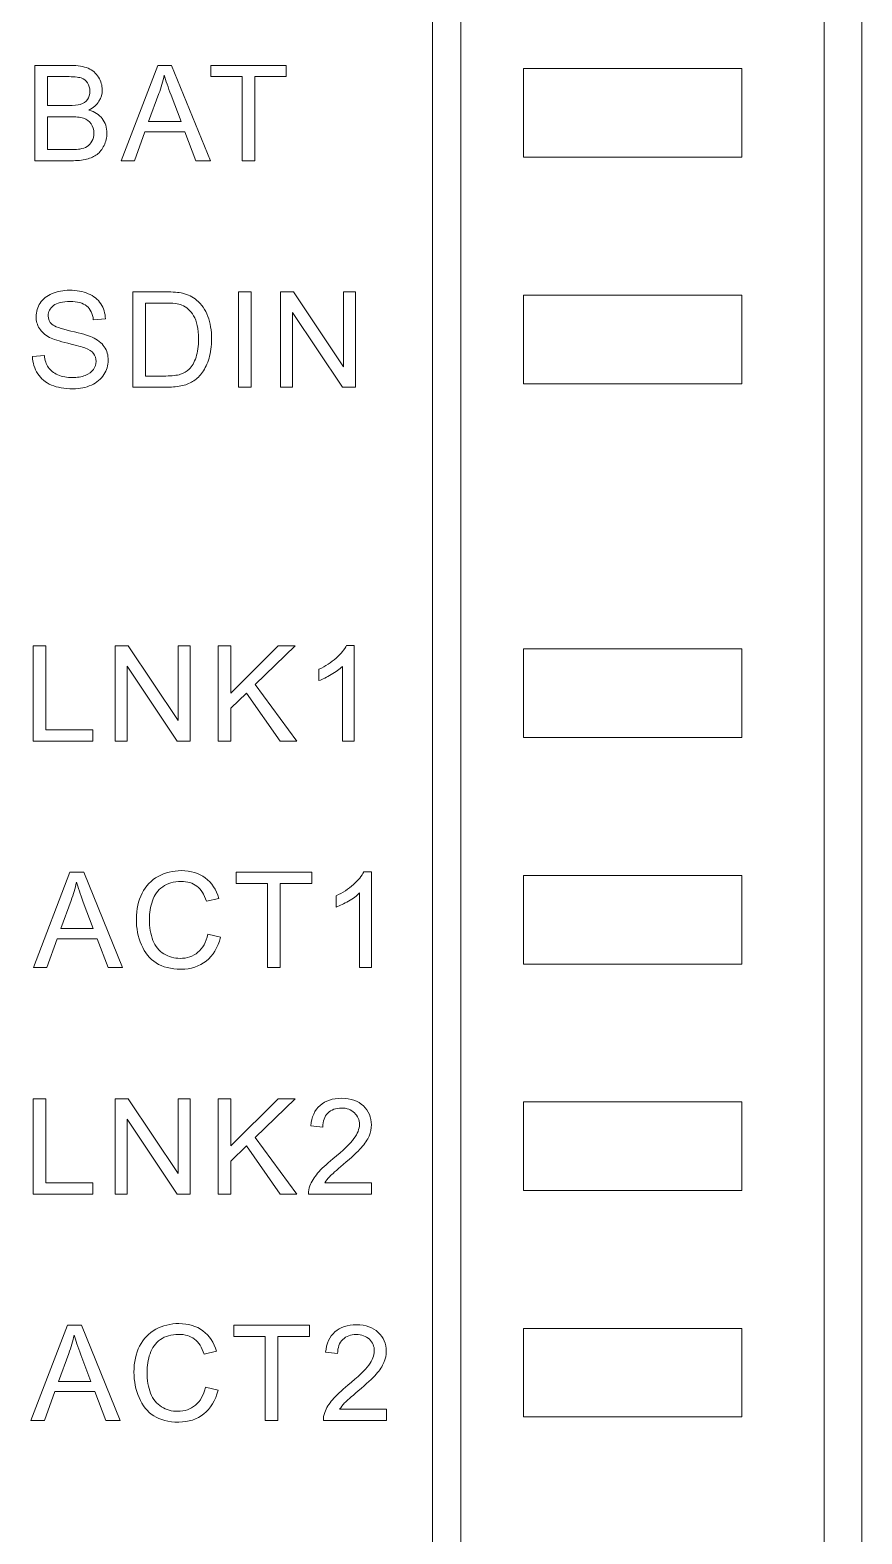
# Model space of a CAD drawing. Header units: millimetres. Extents: x 33157 to 59611, y -29750 to 1750.
# Drawn here: x 53634.34 to 53651.98, y -3105.3 to -3073.43 of the extents above; entities that cross this region are included whole.
import ezdxf

# ---------------------------------------------------------------- set-up
doc = ezdxf.new("R2010")
doc.units = ezdxf.units.MM
doc.layers.get('0').update_dxf_attribs({"lineweight": 18})

msp = doc.modelspace()

# ---------------------------------------------------------------- linework, layer by layer
at = {"lineweight": 9}
for p, q in [((53642.87272325617, -3043.273960749212), (53642.87272325617, -3107.637860749216)), ((53643.47222325613, -3043.273960749212), (53643.47222325613, -3170.437160749214)), ((53651.18102325615, -3047.485060749212), (53651.18102325615, -3168.689460749215)), ((53651.9802232561, -3048.283860749209), (53651.9802232561, -3168.206860749212))]:
    msp.add_line(p, q, dxfattribs=at)
for points in [[(53644.80032325617, -3076.123460749216), (53649.43292325618, -3076.123460749216), (53649.43292325618, -3074.245460749211), (53644.80032325617, -3074.245460749211)], [(53644.80032325617, -3080.923460749211), (53649.43292325618, -3080.923460749211), (53649.43292325618, -3079.045460749214), (53644.80032325617, -3079.045460749214)], [(53644.80032325617, -3088.423460749211), (53649.43292325618, -3088.423460749211), (53649.43292325618, -3086.545460749214), (53644.80032325617, -3086.545460749214)], [(53644.80032325617, -3093.223460749214), (53649.43292325618, -3093.223460749214), (53649.43292325618, -3091.34546074921), (53644.80032325617, -3091.34546074921)], [(53644.80032325617, -3098.023460749217), (53649.43292325618, -3098.023460749217), (53649.43292325618, -3096.145460749213), (53644.80032325617, -3096.145460749213)], [(53644.80032325617, -3102.823460749213), (53649.43292325618, -3102.823460749213), (53649.43292325618, -3100.945460749216), (53644.80032325617, -3100.945460749216)]]:
    msp.add_lwpolyline(points, close=True, dxfattribs=at)
for points, knots in [([(53634.44062325614, -3076.197260749214), (53634.44062325614, -3076.197260749214), (53634.44062325614, -3074.176560749213), (53634.44062325614, -3074.176560749213), (53634.44062325614, -3074.176560749213), (53635.19892325618, -3074.176560749213), (53635.19892325618, -3074.176560749213), (53635.35312325611, -3074.176560749213), (53635.47682325611, -3074.196760749212), (53635.57042325613, -3074.237760749209), (53635.66362325614, -3074.278660749217), (53635.73652325616, -3074.341660749211), (53635.78922325616, -3074.426760749208), (53635.84232325618, -3074.511460749215), (53635.86872325616, -3074.600360749217), (53635.86872325616, -3074.693460749215), (53635.86872325616, -3074.779560749216), (53635.84512325614, -3074.860960749211), (53635.79862325615, -3074.937160749214), (53635.75202325614, -3075.01336074921), (53635.68142325617, -3075.074960749211), (53635.58692325616, -3075.12196074921), (53635.70922325615, -3075.157760749215), (53635.80332325614, -3075.218860749214), (53635.86872325616, -3075.305460749216), (53635.93452325614, -3075.391560749209), (53635.96742325613, -3075.493560749216), (53635.96742325613, -3075.611160749213), (53635.96742325613, -3075.706160749215), (53635.94722325616, -3075.794160749218), (53635.90722325618, -3075.875560749213), (53635.86722325614, -3075.956860749212), (53635.81792325613, -3076.019460749216), (53635.75912325613, -3076.063660749213), (53635.70032325619, -3076.107460749212), (53635.62642325612, -3076.140860749213), (53635.53802325617, -3076.163360749212), (53635.44912325613, -3076.185960749216), (53635.34042325615, -3076.197260749214), (53635.21162325609, -3076.197260749214), (53635.21162325609, -3076.197260749214), (53634.44062325614, -3076.197260749214), (53634.44062325614, -3076.197260749214)], [0, 0, 0, 0, 138921.1087490121, 138921.1087490121, 138921.1087490121, 277842.2174980242, 277842.2174980242, 277842.2174980242, 416763.3262470365, 416763.3262470365, 416763.3262470365, 555684.4349960486, 555684.4349960486, 555684.4349960486, 694605.5437450607, 694605.5437450607, 694605.5437450607, 833526.6524940727, 833526.6524940727, 833526.6524940727, 972447.761243085, 972447.761243085, 972447.761243085, 1111368.869992097, 1111368.869992097, 1111368.869992097, 1250289.978741109, 1250289.978741109, 1250289.978741109, 1389211.087490121, 1389211.087490121, 1389211.087490121, 1528132.196239134, 1528132.196239134, 1528132.196239134, 1667053.304988146, 1667053.304988146, 1667053.304988146, 1805974.413737158, 1805974.413737158, 1805974.413737158, 1944895.52248617, 1944895.52248617, 1944895.52248617, 1944895.52248617]), ([(53636.26962325616, -3076.197260749214), (53636.26962325616, -3076.197260749214), (53637.04472325613, -3074.176560749213), (53637.04472325613, -3074.176560749213), (53637.04472325613, -3074.176560749213), (53637.33872325613, -3074.176560749213), (53637.33872325613, -3074.176560749213), (53637.33872325613, -3074.176560749213), (53638.16142325615, -3076.197260749214), (53638.16142325615, -3076.197260749214), (53638.16142325615, -3076.197260749214), (53637.85712325613, -3076.197260749214), (53637.85712325613, -3076.197260749214), (53637.85712325613, -3076.197260749214), (53637.62332325614, -3075.584860749216), (53637.62332325614, -3075.584860749216), (53637.62332325614, -3075.584860749216), (53636.77242325612, -3075.584860749216), (53636.77242325612, -3075.584860749216), (53636.77242325612, -3075.584860749216), (53636.55322325613, -3076.197260749214), (53636.55322325613, -3076.197260749214), (53636.55322325613, -3076.197260749214), (53636.26962325616, -3076.197260749214), (53636.26962325616, -3076.197260749214)], [0, 0, 0, 0, 143110.8552332894, 143110.8552332894, 143110.8552332894, 286221.7104665789, 286221.7104665789, 286221.7104665789, 429332.5656998684, 429332.5656998684, 429332.5656998684, 572443.4209331578, 572443.4209331578, 572443.4209331578, 715554.2761664472, 715554.2761664472, 715554.2761664472, 858665.1313997367, 858665.1313997367, 858665.1313997367, 1001775.986633026, 1001775.986633026, 1001775.986633026, 1144886.841866316, 1144886.841866316, 1144886.841866316, 1144886.841866316]), ([(53638.83462325611, -3076.197260749214), (53638.83462325611, -3076.197260749214), (53638.83462325611, -3074.413660749211), (53638.83462325611, -3074.413660749211), (53638.83462325611, -3074.413660749211), (53638.16862325614, -3074.413660749211), (53638.16862325614, -3074.413660749211), (53638.16862325614, -3074.413660749211), (53638.16862325614, -3074.176560749213), (53638.16862325614, -3074.176560749213), (53638.16862325614, -3074.176560749213), (53639.76882325618, -3074.176560749213), (53639.76882325618, -3074.176560749213), (53639.76882325618, -3074.176560749213), (53639.76882325618, -3074.413660749211), (53639.76882325618, -3074.413660749211), (53639.76882325618, -3074.413660749211), (53639.1028232561, -3074.413660749211), (53639.1028232561, -3074.413660749211), (53639.1028232561, -3074.413660749211), (53639.1028232561, -3076.197260749214), (53639.1028232561, -3076.197260749214), (53639.1028232561, -3076.197260749214), (53638.83462325611, -3076.197260749214), (53638.83462325611, -3076.197260749214)], [0, 0, 0, 0, 143114.7033284245, 143114.7033284245, 143114.7033284245, 286229.406656849, 286229.406656849, 286229.406656849, 429344.1099852736, 429344.1099852736, 429344.1099852736, 572458.813313698, 572458.813313698, 572458.813313698, 715573.5166421225, 715573.5166421225, 715573.5166421225, 858688.2199705471, 858688.2199705471, 858688.2199705471, 1001802.923298972, 1001802.923298972, 1001802.923298972, 1144917.626627396, 1144917.626627396, 1144917.626627396, 1144917.626627396]), ([(53634.70872325612, -3075.026060749217), (53634.70872325612, -3075.026060749217), (53635.14572325616, -3075.026060749217), (53635.14572325616, -3075.026060749217), (53635.26422325614, -3075.026060749217), (53635.34942325611, -3075.018060749215), (53635.40062325616, -3075.002560749214), (53635.4688232562, -3074.98226074921), (53635.52012325613, -3074.948460749213), (53635.55442325613, -3074.901360749217), (53635.58882325613, -3074.854360749218), (53635.60622325609, -3074.795560749212), (53635.60622325609, -3074.724560749215), (53635.60622325609, -3074.657260749213), (53635.59022325614, -3074.59806074921), (53635.55772325617, -3074.547260749212), (53635.52582325617, -3074.495960749213), (53635.47972325613, -3074.460660749217), (53635.41992325614, -3074.441860749212), (53635.36022325616, -3074.423060749214), (53635.25762325612, -3074.413660749211), (53635.11282325617, -3074.413660749211), (53635.11282325617, -3074.413660749211), (53634.70872325612, -3074.413660749211), (53634.70872325612, -3074.413660749211), (53634.70872325612, -3074.413660749211), (53634.70872325612, -3075.026060749217), (53634.70872325612, -3075.026060749217)], [0, 0, 0, 0, 141849.5497800422, 141849.5497800422, 141849.5497800422, 283699.0995600843, 283699.0995600843, 283699.0995600843, 425548.6493401265, 425548.6493401265, 425548.6493401265, 567398.1991201687, 567398.1991201687, 567398.1991201687, 709247.7489002108, 709247.7489002108, 709247.7489002108, 851097.298680253, 851097.298680253, 851097.298680253, 992946.848460295, 992946.848460295, 992946.848460295, 1134796.398240337, 1134796.398240337, 1134796.398240337, 1276645.94802038, 1276645.94802038, 1276645.94802038, 1276645.94802038]), ([(53636.85092325613, -3075.367560749212), (53636.85092325613, -3075.367560749212), (53637.53962325618, -3075.367560749212), (53637.53962325618, -3075.367560749212), (53637.53962325618, -3075.367560749212), (53637.32882325618, -3074.807360749212), (53637.32882325618, -3074.807360749212), (53637.26532325614, -3074.637060749214), (53637.21742325613, -3074.496460749215), (53637.18402325612, -3074.385360749213), (53637.15622325619, -3074.517160749216), (53637.11902325617, -3074.646460749217), (53637.07252325617, -3074.774360749209), (53637.07252325617, -3074.774360749209), (53636.85092325613, -3075.367560749212), (53636.85092325613, -3075.367560749212)], [0, 0, 0, 0, 148658.9242128381, 148658.9242128381, 148658.9242128381, 297317.8484256763, 297317.8484256763, 297317.8484256763, 445976.7726385145, 445976.7726385145, 445976.7726385145, 594635.6968513526, 594635.6968513526, 594635.6968513526, 743294.6210641906, 743294.6210641906, 743294.6210641906, 743294.6210641906]), ([(53634.70872325612, -3075.960160749215), (53634.70872325612, -3075.960160749215), (53635.21202325616, -3075.960160749215), (53635.21202325616, -3075.960160749215), (53635.29862325615, -3075.960160749215), (53635.35922325617, -3075.956860749212), (53635.3945232561, -3075.950360749208), (53635.45572325616, -3075.939460749215), (53635.50742325617, -3075.921160749211), (53635.5488232561, -3075.895260749211), (53635.59022325614, -3075.869460749215), (53635.62412325612, -3075.831760749214), (53635.65092325611, -3075.782360749211), (53635.67772325617, -3075.732960749214), (53635.69092325609, -3075.676060749218), (53635.69092325609, -3075.611660749215), (53635.69092325609, -3075.535960749214), (53635.67162325617, -3075.470560749215), (53635.63252325611, -3075.414560749211), (53635.59402325615, -3075.358560749214), (53635.54032325616, -3075.319560749209), (53635.47172325616, -3075.296960749213), (53635.40352325618, -3075.274360749216), (53635.30472325614, -3075.263160749215), (53635.17632325616, -3075.263160749215), (53635.17632325616, -3075.263160749215), (53634.70872325612, -3075.263160749215), (53634.70872325612, -3075.263160749215), (53634.70872325612, -3075.263160749215), (53634.70872325612, -3075.960160749215), (53634.70872325612, -3075.960160749215)], [0, 0, 0, 0, 141157.0274411749, 141157.0274411749, 141157.0274411749, 282314.0548823497, 282314.0548823497, 282314.0548823497, 423471.0823235246, 423471.0823235246, 423471.0823235246, 564628.1097646995, 564628.1097646995, 564628.1097646995, 705785.1372058743, 705785.1372058743, 705785.1372058743, 846942.1646470493, 846942.1646470493, 846942.1646470493, 988099.1920882241, 988099.1920882241, 988099.1920882241, 1129256.219529399, 1129256.219529399, 1129256.219529399, 1270413.246970574, 1270413.246970574, 1270413.246970574, 1411570.274411749, 1411570.274411749, 1411570.274411749, 1411570.274411749]), ([(53634.39012325618, -3080.348160749214), (53634.39012325618, -3080.348160749214), (53634.64132325618, -3080.325560749211), (53634.64132325618, -3080.325560749211), (53634.65312325616, -3080.427160749212), (53634.68082325614, -3080.510460749218), (53634.72462325612, -3080.575860749218), (53634.76832325616, -3080.640760749215), (53634.83602325618, -3080.693360749218), (53634.92782325617, -3080.733860749213), (53635.0195232561, -3080.773860749214), (53635.12302325619, -3080.794060749213), (53635.23772325616, -3080.794060749213), (53635.33982325612, -3080.794060749213), (53635.42962325614, -3080.778960749216), (53635.50772325618, -3080.748460749216), (53635.58582325611, -3080.717860749217), (53635.64362325612, -3080.675960749214), (53635.68172325612, -3080.622860749216), (53635.71982325613, -3080.569660749214), (53635.73912325617, -3080.511860749212), (53635.73912325617, -3080.449760749209), (53635.73912325617, -3080.386760749214), (53635.72082325612, -3080.331660749209), (53635.68412325612, -3080.284160749209), (53635.64742325618, -3080.23716074921), (53635.58672325615, -3080.197660749211), (53635.50212325615, -3080.16516074921), (53635.44802325614, -3080.144460749209), (53635.32802325614, -3080.111560749218), (53635.14222325611, -3080.066860749212), (53634.95642325619, -3080.022160749214), (53634.82662325619, -3079.980360749214), (53634.7523232561, -3079.940860749208), (53634.65592325618, -3079.890060749211), (53634.58442325616, -3079.826960749212), (53634.53732325613, -3079.752160749209), (53634.48982325615, -3079.677460749212), (53634.46632325614, -3079.593260749215), (53634.46632325614, -3079.500560749213), (53634.46632325614, -3079.398060749213), (53634.49552325613, -3079.30256074921), (53634.55332325614, -3079.214060749212), (53634.61122325615, -3079.125160749216), (53634.69542325613, -3079.057960749211), (53634.80692325613, -3079.011860749219), (53634.91792325617, -3078.965760749212), (53635.0416232561, -3078.942660749214), (53635.17752325616, -3078.942660749214), (53635.32712325616, -3078.942660749214), (53635.45932325615, -3078.966660749211), (53635.57362325617, -3079.015160749216), (53635.68792325613, -3079.063160749218), (53635.77582325611, -3079.134160749215), (53635.83742325618, -3079.228260749217), (53635.8991232562, -3079.321860749217), (53635.93202325619, -3079.428160749216), (53635.93672325619, -3079.546660749213), (53635.93672325619, -3079.546660749213), (53635.67992325615, -3079.566360749217), (53635.67992325615, -3079.566360749217), (53635.66622325614, -3079.438960749213), (53635.6197232562, -3079.342560749218), (53635.54022325621, -3079.277560749215), (53635.4607232561, -3079.212260749213), (53635.34312325616, -3079.179760749212), (53635.18792325618, -3079.179760749212), (53635.02612325618, -3079.179760749212), (53634.90802325616, -3079.209360749214), (53634.83412325614, -3079.268660749215), (53634.76032325613, -3079.327960749215), (53634.72312325611, -3079.399460749214), (53634.72312325611, -3079.483160749216), (53634.72312325611, -3079.555560749214), (53634.74952325608, -3079.615360749217), (53634.80172325618, -3079.662360749215), (53634.85342325613, -3079.708960749209), (53634.98752325615, -3079.757360749216), (53635.20482325611, -3079.806260749218), (53635.42212325613, -3079.855660749214), (53635.57122325611, -3079.898460749217), (53635.65212325617, -3079.935160749214), (53635.76922325615, -3079.989260749215), (53635.85632325615, -3080.057460749217), (53635.91222325619, -3080.140760749215), (53635.96822325617, -3080.223460749214), (53635.99602325615, -3080.318960749217), (53635.99602325615, -3080.427160749212), (53635.99602325615, -3080.534860749213), (53635.96542325615, -3080.635560749216), (53635.90382325614, -3080.730560749209), (53635.84212325617, -3080.825560749211), (53635.75422325613, -3080.899460749214), (53635.63892325613, -3080.952060749216), (53635.52372325613, -3081.004760749217), (53635.39442325616, -3081.031160749212), (53635.25002325617, -3081.031160749212), (53635.06742325611, -3081.031160749212), (53634.91462325613, -3081.004360749212), (53634.79132325615, -3080.951160749217), (53634.66762325621, -3080.898060749213), (53634.57122325617, -3080.818060749211), (53634.50112325616, -3080.710760749215), (53634.43062325613, -3080.604060749218), (53634.39392325613, -3080.483160749216), (53634.39012325618, -3080.348160749214)], [0, 0, 0, 0, 135533.7061276977, 135533.7061276977, 135533.7061276977, 271067.412255395, 271067.412255395, 271067.412255395, 406601.1183830928, 406601.1183830928, 406601.1183830928, 542134.8245107905, 542134.8245107905, 542134.8245107905, 677668.5306384879, 677668.5306384879, 677668.5306384879, 813202.2367661856, 813202.2367661856, 813202.2367661856, 948735.9428938834, 948735.9428938834, 948735.9428938834, 1084269.649021581, 1084269.649021581, 1084269.649021581, 1219803.355149279, 1219803.355149279, 1219803.355149279, 1355337.061276976, 1355337.061276976, 1355337.061276976, 1490870.767404674, 1490870.767404674, 1490870.767404674, 1626404.473532372, 1626404.473532372, 1626404.473532372, 1761938.179660069, 1761938.179660069, 1761938.179660069, 1897471.885787767, 1897471.885787767, 1897471.885787767, 2033005.591915464, 2033005.591915464, 2033005.591915464, 2168539.298043162, 2168539.298043162, 2168539.298043162, 2304073.00417086, 2304073.00417086, 2304073.00417086, 2439606.710298557, 2439606.710298557, 2439606.710298557, 2575140.416426255, 2575140.416426255, 2575140.416426255, 2710674.122553953, 2710674.122553953, 2710674.122553953, 2846207.82868165, 2846207.82868165, 2846207.82868165, 2981741.534809348, 2981741.534809348, 2981741.534809348, 3117275.240937045, 3117275.240937045, 3117275.240937045, 3252808.947064743, 3252808.947064743, 3252808.947064743, 3388342.653192441, 3388342.653192441, 3388342.653192441, 3523876.359320139, 3523876.359320139, 3523876.359320139, 3659410.065447836, 3659410.065447836, 3659410.065447836, 3794943.771575533, 3794943.771575533, 3794943.771575533, 3930477.477703231, 3930477.477703231, 3930477.477703231, 4066011.183830929, 4066011.183830929, 4066011.183830929, 4201544.889958627, 4201544.889958627, 4201544.889958627, 4337078.596086324, 4337078.596086324, 4337078.596086324, 4472612.302214022, 4472612.302214022, 4472612.302214022, 4608146.008341719, 4608146.008341719, 4608146.008341719, 4743679.714469417, 4743679.714469417, 4743679.714469417, 4743679.714469417]), ([(53636.51682325615, -3080.997260749217), (53636.51682325615, -3080.997260749217), (53636.51682325615, -3078.976560749209), (53636.51682325615, -3078.976560749209), (53636.51682325615, -3078.976560749209), (53637.21302325615, -3078.976560749209), (53637.21302325615, -3078.976560749209), (53637.37012325611, -3078.976560749209), (53637.4900232561, -3078.985960749211), (53637.57282325613, -3079.005260749211), (53637.68852325615, -3079.032060749218), (53637.78732325613, -3079.080560749215), (53637.86912325618, -3079.15016074921), (53637.97592325618, -3079.240460749214), (53638.05542325618, -3079.355160749212), (53638.10812325618, -3079.495360749214), (53638.1612232562, -3079.635560749216), (53638.18762325617, -3079.795960749209), (53638.18762325617, -3079.976060749214), (53638.18762325617, -3080.129460749217), (53638.16972325613, -3080.265360749211), (53638.13392325618, -3080.383860749215), (53638.09822325617, -3080.502460749209), (53638.05212325614, -3080.600760749214), (53637.99612325615, -3080.678360749211), (53637.93972325615, -3080.755960749215), (53637.87852325616, -3080.817060749214), (53637.81172325619, -3080.861360749216), (53637.74542325612, -3080.905960749217), (53637.66502325614, -3080.939860749212), (53637.57092325616, -3080.96296074921), (53637.47642325615, -3080.985960749211), (53637.36822325613, -3080.997260749217), (53637.24592325615, -3080.997260749217), (53637.24592325615, -3080.997260749217), (53636.51682325615, -3080.997260749217), (53636.51682325615, -3080.997260749217)], [0, 0, 0, 0, 139863.031409617, 139863.031409617, 139863.031409617, 279726.0628192342, 279726.0628192342, 279726.0628192342, 419589.0942288511, 419589.0942288511, 419589.0942288511, 559452.1256384681, 559452.1256384681, 559452.1256384681, 699315.157048085, 699315.157048085, 699315.157048085, 839178.1884577022, 839178.1884577022, 839178.1884577022, 979041.2198673191, 979041.2198673191, 979041.2198673191, 1118904.251276936, 1118904.251276936, 1118904.251276936, 1258767.282686553, 1258767.282686553, 1258767.282686553, 1398630.31409617, 1398630.31409617, 1398630.31409617, 1538493.345505787, 1538493.345505787, 1538493.345505787, 1678356.376915404, 1678356.376915404, 1678356.376915404, 1678356.376915404]), ([(53638.75692325614, -3080.997260749217), (53638.75692325614, -3080.997260749217), (53638.75692325614, -3078.976560749209), (53638.75692325614, -3078.976560749209), (53638.75692325614, -3078.976560749209), (53639.02502325613, -3078.976560749209), (53639.02502325613, -3078.976560749209), (53639.02502325613, -3078.976560749209), (53639.02502325613, -3080.997260749217), (53639.02502325613, -3080.997260749217), (53639.02502325613, -3080.997260749217), (53638.75692325614, -3080.997260749217), (53638.75692325614, -3080.997260749217)], [0, 0, 0, 0, 152888.5483638937, 152888.5483638937, 152888.5483638937, 305777.0967277873, 305777.0967277873, 305777.0967277873, 458665.645091681, 458665.645091681, 458665.645091681, 611554.1934555747, 611554.1934555747, 611554.1934555747, 611554.1934555747]), ([(53639.64982325612, -3080.997260749217), (53639.64982325612, -3080.997260749217), (53639.64982325612, -3078.976560749209), (53639.64982325612, -3078.976560749209), (53639.64982325612, -3078.976560749209), (53639.92452325613, -3078.976560749209), (53639.92452325613, -3078.976560749209), (53639.92452325613, -3078.976560749209), (53640.98472325614, -3080.562660749216), (53640.98472325614, -3080.562660749216), (53640.98472325614, -3080.562660749216), (53640.98472325614, -3078.976560749209), (53640.98472325614, -3078.976560749209), (53640.98472325614, -3078.976560749209), (53641.24152325611, -3078.976560749209), (53641.24152325611, -3078.976560749209), (53641.24152325611, -3078.976560749209), (53641.24152325611, -3080.997260749217), (53641.24152325611, -3080.997260749217), (53641.24152325611, -3080.997260749217), (53640.96682325616, -3080.997260749217), (53640.96682325616, -3080.997260749217), (53640.96682325616, -3080.997260749217), (53639.90662325615, -3079.411160749216), (53639.90662325615, -3079.411160749216), (53639.90662325615, -3079.411160749216), (53639.90662325615, -3080.997260749217), (53639.90662325615, -3080.997260749217), (53639.90662325615, -3080.997260749217), (53639.64982325612, -3080.997260749217), (53639.64982325612, -3080.997260749217)], [0, 0, 0, 0, 141170.8934869397, 141170.8934869397, 141170.8934869397, 282341.7869738794, 282341.7869738794, 282341.7869738794, 423512.6804608192, 423512.6804608192, 423512.6804608192, 564683.5739477589, 564683.5739477589, 564683.5739477589, 705854.4674346986, 705854.4674346986, 705854.4674346986, 847025.3609216384, 847025.3609216384, 847025.3609216384, 988196.2544085782, 988196.2544085782, 988196.2544085782, 1129367.147895518, 1129367.147895518, 1129367.147895518, 1270538.041382458, 1270538.041382458, 1270538.041382458, 1411708.934869397, 1411708.934869397, 1411708.934869397, 1411708.934869397]), ([(53636.78492325613, -3080.760160749211), (53636.78492325613, -3080.760160749211), (53637.21582325611, -3080.760160749211), (53637.21582325611, -3080.760160749211), (53637.34892325615, -3080.760160749211), (53637.4533232561, -3080.747960749214), (53637.52902325615, -3080.723060749217), (53637.60482325614, -3080.698060749216), (53637.66502325614, -3080.663260749214), (53637.71012325613, -3080.618160749211), (53637.77322325616, -3080.554660749215), (53637.82252325612, -3080.469060749216), (53637.85782325616, -3080.361760749213), (53637.89312325615, -3080.254560749214), (53637.91102325619, -3080.124760749212), (53637.91102325619, -3079.971860749218), (53637.91102325619, -3079.760160749218), (53637.87622325616, -3079.597460749218), (53637.80702325619, -3079.483660749218), (53637.73792325611, -3079.369760749214), (53637.65372325619, -3079.293560749211), (53637.55442325619, -3079.255060749216), (53637.48292325617, -3079.227260749213), (53637.36772325617, -3079.213660749214), (53637.20872325612, -3079.213660749214), (53637.20872325612, -3079.213660749214), (53636.78492325613, -3079.213660749214), (53636.78492325613, -3079.213660749214), (53636.78492325613, -3079.213660749214), (53636.78492325613, -3080.760160749211), (53636.78492325613, -3080.760160749211)], [0, 0, 0, 0, 141168.2018662367, 141168.2018662367, 141168.2018662367, 282336.4037324734, 282336.4037324734, 282336.4037324734, 423504.6055987101, 423504.6055987101, 423504.6055987101, 564672.8074649469, 564672.8074649469, 564672.8074649469, 705841.0093311835, 705841.0093311835, 705841.0093311835, 847009.2111974204, 847009.2111974204, 847009.2111974204, 988177.413063657, 988177.413063657, 988177.413063657, 1129345.614929894, 1129345.614929894, 1129345.614929894, 1270513.81679613, 1270513.81679613, 1270513.81679613, 1411682.018662367, 1411682.018662367, 1411682.018662367, 1411682.018662367]), ([(53634.40592325612, -3088.498860749213), (53634.40592325612, -3088.498860749213), (53634.40592325612, -3086.478160749212), (53634.40592325612, -3086.478160749212), (53634.40592325612, -3086.478160749212), (53634.67402325616, -3086.478160749212), (53634.67402325616, -3086.478160749212), (53634.67402325616, -3086.478160749212), (53634.67402325616, -3088.261760749214), (53634.67402325616, -3088.261760749214), (53634.67402325616, -3088.261760749214), (53635.6674232562, -3088.261760749214), (53635.6674232562, -3088.261760749214), (53635.6674232562, -3088.261760749214), (53635.6674232562, -3088.498860749213), (53635.6674232562, -3088.498860749213), (53635.6674232562, -3088.498860749213), (53634.40592325612, -3088.498860749213), (53634.40592325612, -3088.498860749213)], [0, 0, 0, 0, 146377.6534878574, 146377.6534878574, 146377.6534878574, 292755.3069757147, 292755.3069757147, 292755.3069757147, 439132.9604635721, 439132.9604635721, 439132.9604635721, 585510.6139514294, 585510.6139514294, 585510.6139514294, 731888.2674392867, 731888.2674392867, 731888.2674392867, 878265.9209271441, 878265.9209271441, 878265.9209271441, 878265.9209271441]), ([(53636.14082325616, -3088.498860749213), (53636.14082325616, -3088.498860749213), (53636.14082325616, -3086.478160749212), (53636.14082325616, -3086.478160749212), (53636.14082325616, -3086.478160749212), (53636.41552325617, -3086.478160749212), (53636.41552325617, -3086.478160749212), (53636.41552325617, -3086.478160749212), (53637.47572325612, -3088.064260749212), (53637.47572325612, -3088.064260749212), (53637.47572325612, -3088.064260749212), (53637.47572325612, -3086.478160749212), (53637.47572325612, -3086.478160749212), (53637.47572325612, -3086.478160749212), (53637.73252325615, -3086.478160749212), (53637.73252325615, -3086.478160749212), (53637.73252325615, -3086.478160749212), (53637.73252325615, -3088.498860749213), (53637.73252325615, -3088.498860749213), (53637.73252325615, -3088.498860749213), (53637.45782325614, -3088.498860749213), (53637.45782325614, -3088.498860749213), (53637.45782325614, -3088.498860749213), (53636.39762325613, -3086.912760749212), (53636.39762325613, -3086.912760749212), (53636.39762325613, -3086.912760749212), (53636.39762325613, -3088.498860749213), (53636.39762325613, -3088.498860749213), (53636.39762325613, -3088.498860749213), (53636.14082325616, -3088.498860749213), (53636.14082325616, -3088.498860749213)], [0, 0, 0, 0, 141172.2707812864, 141172.2707812864, 141172.2707812864, 282344.5415625728, 282344.5415625728, 282344.5415625728, 423516.8123438591, 423516.8123438591, 423516.8123438591, 564689.0831251455, 564689.0831251455, 564689.0831251455, 705861.3539064318, 705861.3539064318, 705861.3539064318, 847033.6246877183, 847033.6246877183, 847033.6246877183, 988205.8954690046, 988205.8954690046, 988205.8954690046, 1129378.166250291, 1129378.166250291, 1129378.166250291, 1270550.437031577, 1270550.437031577, 1270550.437031577, 1411722.707812864, 1411722.707812864, 1411722.707812864, 1411722.707812864]), ([(53638.32722325611, -3088.498860749213), (53638.32722325611, -3088.498860749213), (53638.32722325611, -3086.478160749212), (53638.32722325611, -3086.478160749212), (53638.32722325611, -3086.478160749212), (53638.59532325615, -3086.478160749212), (53638.59532325615, -3086.478160749212), (53638.59532325615, -3086.478160749212), (53638.59532325615, -3087.480060749215), (53638.59532325615, -3087.480060749215), (53638.59532325615, -3087.480060749215), (53639.59912325616, -3086.478160749212), (53639.59912325616, -3086.478160749212), (53639.59912325616, -3086.478160749212), (53639.96132325613, -3086.478160749212), (53639.96132325613, -3086.478160749212), (53639.96132325613, -3086.478160749212), (53639.11372325615, -3087.297560749212), (53639.11372325615, -3087.297560749212), (53639.11372325615, -3087.297560749212), (53639.99802325613, -3088.498860749213), (53639.99802325613, -3088.498860749213), (53639.99802325613, -3088.498860749213), (53639.64522325619, -3088.498860749213), (53639.64522325619, -3088.498860749213), (53639.64522325619, -3088.498860749213), (53638.92602325614, -3087.479060749218), (53638.92602325614, -3087.479060749218), (53638.92602325614, -3087.479060749218), (53638.59532325615, -3087.798960749213), (53638.59532325615, -3087.798960749213), (53638.59532325615, -3087.798960749213), (53638.59532325615, -3088.498860749213), (53638.59532325615, -3088.498860749213), (53638.59532325615, -3088.498860749213), (53638.32722325611, -3088.498860749213), (53638.32722325611, -3088.498860749213)], [0, 0, 0, 0, 139875.3317654963, 139875.3317654963, 139875.3317654963, 279750.6635309929, 279750.6635309929, 279750.6635309929, 419625.9952964892, 419625.9952964892, 419625.9952964892, 559501.3270619856, 559501.3270619856, 559501.3270619856, 699376.6588274819, 699376.6588274819, 699376.6588274819, 839251.9905929784, 839251.9905929784, 839251.9905929784, 979127.3223584747, 979127.3223584747, 979127.3223584747, 1119002.654123971, 1119002.654123971, 1119002.654123971, 1258877.985889468, 1258877.985889468, 1258877.985889468, 1398753.317654964, 1398753.317654964, 1398753.317654964, 1538628.64942046, 1538628.64942046, 1538628.64942046, 1678503.981185957, 1678503.981185957, 1678503.981185957, 1678503.981185957]), ([(53641.2103232562, -3088.498860749213), (53641.2103232562, -3088.498860749213), (53640.9619232561, -3088.498860749213), (53640.9619232561, -3088.498860749213), (53640.9619232561, -3088.498860749213), (53640.9619232561, -3086.917460749217), (53640.9619232561, -3086.917460749217), (53640.90222325612, -3086.974860749215), (53640.82362325617, -3087.031760749218), (53640.72672325616, -3087.088660749214), (53640.62982325616, -3087.145660749215), (53640.54232325614, -3087.188460749211), (53640.46522325614, -3087.216660749211), (53640.46522325614, -3087.216660749211), (53640.46522325614, -3086.976760749211), (53640.46522325614, -3086.976760749211), (53640.60402325616, -3086.911860749213), (53640.7253232561, -3086.832860749215), (53640.82932325615, -3086.739660749212), (53640.93322325614, -3086.647060749216), (53641.00712325615, -3086.55716074921), (53641.05032325617, -3086.469660749216), (53641.05032325617, -3086.469660749216), (53641.2103232562, -3086.469660749216), (53641.2103232562, -3086.469660749216), (53641.2103232562, -3086.469660749216), (53641.2103232562, -3088.498860749213), (53641.2103232562, -3088.498860749213)], [0, 0, 0, 0, 141878.7752467869, 141878.7752467869, 141878.7752467869, 283757.5504935738, 283757.5504935738, 283757.5504935738, 425636.3257403607, 425636.3257403607, 425636.3257403607, 567515.1009871477, 567515.1009871477, 567515.1009871477, 709393.8762339345, 709393.8762339345, 709393.8762339345, 851272.6514807214, 851272.6514807214, 851272.6514807214, 993151.4267275082, 993151.4267275082, 993151.4267275082, 1135030.201974295, 1135030.201974295, 1135030.201974295, 1276908.977221082, 1276908.977221082, 1276908.977221082, 1276908.977221082]), ([(53634.40772325615, -3093.298860749216), (53634.40772325615, -3093.298860749216), (53635.18282325612, -3091.278160749215), (53635.18282325612, -3091.278160749215), (53635.18282325612, -3091.278160749215), (53635.47682325611, -3091.278160749215), (53635.47682325611, -3091.278160749215), (53635.47682325611, -3091.278160749215), (53636.29952325619, -3093.298860749216), (53636.29952325619, -3093.298860749216), (53636.29952325619, -3093.298860749216), (53635.99522325611, -3093.298860749216), (53635.99522325611, -3093.298860749216), (53635.99522325611, -3093.298860749216), (53635.76142325612, -3092.686460749218), (53635.76142325612, -3092.686460749218), (53635.76142325612, -3092.686460749218), (53634.91052325611, -3092.686460749218), (53634.91052325611, -3092.686460749218), (53634.91052325611, -3092.686460749218), (53634.69132325611, -3093.298860749216), (53634.69132325611, -3093.298860749216), (53634.69132325611, -3093.298860749216), (53634.40772325615, -3093.298860749216), (53634.40772325615, -3093.298860749216)], [0, 0, 0, 0, 143129.9250009883, 143129.9250009883, 143129.9250009883, 286259.8500019765, 286259.8500019765, 286259.8500019765, 429389.7750029648, 429389.7750029648, 429389.7750029648, 572519.7000039531, 572519.7000039531, 572519.7000039531, 715649.6250049414, 715649.6250049414, 715649.6250049414, 858779.5500059295, 858779.5500059295, 858779.5500059295, 1001909.475006918, 1001909.475006918, 1001909.475006918, 1145039.400007906, 1145039.400007906, 1145039.400007906, 1145039.400007906]), ([(53638.1077232561, -3092.590060749215), (53638.1077232561, -3092.590060749215), (53638.37582325614, -3092.657760749215), (53638.37582325614, -3092.657760749215), (53638.31992325617, -3092.877460749216), (53638.21922325616, -3093.044360749213), (53638.07392325618, -3093.159660749211), (53637.92852325615, -3093.274860749211), (53637.75072325614, -3093.332760749211), (53637.54052325617, -3093.332760749211), (53637.32322325615, -3093.332760749211), (53637.14632325619, -3093.288560749214), (53637.00992325611, -3093.199660749219), (53636.87352325615, -3093.111160749213), (53636.77002325613, -3092.982760749212), (53636.69902325619, -3092.814860749212), (53636.62802325613, -3092.646460749209), (53636.59222325618, -3092.466360749212), (53636.59222325618, -3092.27346074921), (53636.59222325618, -3092.063160749211), (53636.63222325616, -3091.879760749209), (53636.71262325619, -3091.723160749214), (53636.79312325618, -3091.566460749215), (53636.90742325613, -3091.447460749216), (53637.05552325612, -3091.366160749211), (53637.20372325618, -3091.284760749215), (53637.36692325613, -3091.244260749213), (53637.54472325613, -3091.244260749213), (53637.74702325614, -3091.244260749213), (53637.91682325617, -3091.295560749212), (53638.05412325617, -3091.398560749215), (53638.19192325614, -3091.50156074921), (53638.28792325616, -3091.645960749215), (53638.34202325611, -3091.832260749209), (53638.34202325611, -3091.832260749209), (53638.07952325616, -3091.894360749212), (53638.07952325616, -3091.894360749212), (53638.0329232561, -3091.747560749217), (53637.96472325618, -3091.640360749211), (53637.87582325609, -3091.57356074921), (53637.78692325611, -3091.506260749215), (53637.67502325615, -3091.472860749215), (53637.54002325614, -3091.472860749215), (53637.38522325613, -3091.472860749215), (53637.25542325613, -3091.510060749214), (53637.15152325609, -3091.584360749214), (53637.04752325615, -3091.658660749214), (53636.97412325616, -3091.758860749215), (53636.93232325615, -3091.883960749212), (53636.89002325612, -3092.009560749212), (53636.86882325616, -3092.13896074921), (53636.86882325616, -3092.272060749216), (53636.86882325616, -3092.443760749215), (53636.89372325618, -3092.593760749216), (53636.94362325616, -3092.721760749213), (53636.99342325614, -3092.850160749215), (53637.07102325616, -3092.945660749218), (53637.17642325616, -3093.009160749215), (53637.28182325616, -3093.072660749211), (53637.39562325615, -3093.104160749216), (53637.51842325611, -3093.104160749216), (53637.66792325617, -3093.104160749216), (53637.79402325616, -3093.060860749218), (53637.89752325613, -3092.97476074921), (53638.00102325615, -3092.888260749213), (53638.07102325616, -3092.760260749216), (53638.1077232561, -3092.590060749215)], [0, 0, 0, 0, 136919.2201266431, 136919.2201266431, 136919.2201266431, 273838.440253286, 273838.440253286, 273838.440253286, 410757.6603799291, 410757.6603799291, 410757.6603799291, 547676.880506572, 547676.880506572, 547676.880506572, 684596.100633215, 684596.100633215, 684596.100633215, 821515.3207598579, 821515.3207598579, 821515.3207598579, 958434.540886501, 958434.540886501, 958434.540886501, 1095353.761013144, 1095353.761013144, 1095353.761013144, 1232272.981139787, 1232272.981139787, 1232272.981139787, 1369192.20126643, 1369192.20126643, 1369192.20126643, 1506111.421393073, 1506111.421393073, 1506111.421393073, 1643030.641519716, 1643030.641519716, 1643030.641519716, 1779949.861646359, 1779949.861646359, 1779949.861646359, 1916869.081773002, 1916869.081773002, 1916869.081773002, 2053788.301899645, 2053788.301899645, 2053788.301899645, 2190707.522026288, 2190707.522026288, 2190707.522026288, 2327626.742152931, 2327626.742152931, 2327626.742152931, 2464545.962279574, 2464545.962279574, 2464545.962279574, 2601465.182406217, 2601465.182406217, 2601465.182406217, 2738384.40253286, 2738384.40253286, 2738384.40253286, 2875303.622659503, 2875303.622659503, 2875303.622659503, 3012222.842786146, 3012222.842786146, 3012222.842786146, 3012222.842786146]), ([(53641.57662325614, -3093.298860749216), (53641.57662325614, -3093.298860749216), (53641.32822325615, -3093.298860749216), (53641.32822325615, -3093.298860749216), (53641.32822325615, -3093.298860749216), (53641.32822325615, -3091.717460749213), (53641.32822325615, -3091.717460749213), (53641.26852325617, -3091.774860749218), (53641.18992325616, -3091.831760749214), (53641.0930232561, -3091.888660749217), (53640.99612325615, -3091.945660749211), (53640.90862325613, -3091.988460749214), (53640.83152325614, -3092.016660749214), (53640.83152325614, -3092.016660749214), (53640.83152325614, -3091.776760749214), (53640.83152325614, -3091.776760749214), (53640.97032325609, -3091.711860749216), (53641.09162325615, -3091.632860749218), (53641.19562325614, -3091.539660749215), (53641.29952325619, -3091.447060749212), (53641.37342325615, -3091.357160749213), (53641.41662325616, -3091.269660749211), (53641.41662325616, -3091.269660749211), (53641.57662325614, -3091.269660749211), (53641.57662325614, -3091.269660749211), (53641.57662325614, -3091.269660749211), (53641.57662325614, -3093.298860749216), (53641.57662325614, -3093.298860749216)], [0, 0, 0, 0, 141886.0949199685, 141886.0949199685, 141886.0949199685, 283772.189839937, 283772.189839937, 283772.189839937, 425658.2847599055, 425658.2847599055, 425658.2847599055, 567544.379679874, 567544.379679874, 567544.379679874, 709430.4745998427, 709430.4745998427, 709430.4745998427, 851316.5695198111, 851316.5695198111, 851316.5695198111, 993202.6644397796, 993202.6644397796, 993202.6644397796, 1135088.759359748, 1135088.759359748, 1135088.759359748, 1276974.854279717, 1276974.854279717, 1276974.854279717, 1276974.854279717]), ([(53634.98902325611, -3092.469160749214), (53634.98902325611, -3092.469160749214), (53635.67772325617, -3092.469160749214), (53635.67772325617, -3092.469160749214), (53635.67772325617, -3092.469160749214), (53635.46692325616, -3091.908960749214), (53635.46692325616, -3091.908960749214), (53635.40342325612, -3091.738660749209), (53635.35552325617, -3091.59806074921), (53635.32212325616, -3091.486960749215), (53635.29432325617, -3091.618760749211), (53635.25712325615, -3091.748060749218), (53635.21062325616, -3091.875960749211), (53635.21062325616, -3091.875960749211), (53634.98902325611, -3092.469160749214), (53634.98902325611, -3092.469160749214)], [0, 0, 0, 0, 148677.0089125146, 148677.0089125146, 148677.0089125146, 297354.0178250292, 297354.0178250292, 297354.0178250292, 446031.0267375439, 446031.0267375439, 446031.0267375439, 594708.0356500584, 594708.0356500584, 594708.0356500584, 743385.044562573, 743385.044562573, 743385.044562573, 743385.044562573]), ([(53639.37692325614, -3093.298860749216), (53639.37692325614, -3093.298860749216), (53639.37692325614, -3091.515260749213), (53639.37692325614, -3091.515260749213), (53639.37692325614, -3091.515260749213), (53638.71092325617, -3091.515260749213), (53638.71092325617, -3091.515260749213), (53638.71092325617, -3091.515260749213), (53638.71092325617, -3091.278160749215), (53638.71092325617, -3091.278160749215), (53638.71092325617, -3091.278160749215), (53640.3111232561, -3091.278160749215), (53640.3111232561, -3091.278160749215), (53640.3111232561, -3091.278160749215), (53640.3111232561, -3091.515260749213), (53640.3111232561, -3091.515260749213), (53640.3111232561, -3091.515260749213), (53639.64512325613, -3091.515260749213), (53639.64512325613, -3091.515260749213), (53639.64512325613, -3091.515260749213), (53639.64512325613, -3093.298860749216), (53639.64512325613, -3093.298860749216), (53639.64512325613, -3093.298860749216), (53639.37692325614, -3093.298860749216), (53639.37692325614, -3093.298860749216)], [0, 0, 0, 0, 143139.9947767071, 143139.9947767071, 143139.9947767071, 286279.9895534141, 286279.9895534141, 286279.9895534141, 429419.9843301212, 429419.9843301212, 429419.9843301212, 572559.9791068282, 572559.9791068282, 572559.9791068282, 715699.9738835352, 715699.9738835352, 715699.9738835352, 858839.9686602424, 858839.9686602424, 858839.9686602424, 1001979.963436949, 1001979.963436949, 1001979.963436949, 1145119.958213656, 1145119.958213656, 1145119.958213656, 1145119.958213656]), ([(53634.40632325614, -3098.098860749219), (53634.40632325614, -3098.098860749219), (53634.40632325614, -3096.07816074921), (53634.40632325614, -3096.07816074921), (53634.40632325614, -3096.07816074921), (53634.67442325618, -3096.07816074921), (53634.67442325618, -3096.07816074921), (53634.67442325618, -3096.07816074921), (53634.67442325618, -3097.861760749213), (53634.67442325618, -3097.861760749213), (53634.67442325618, -3097.861760749213), (53635.66782325616, -3097.861760749213), (53635.66782325616, -3097.861760749213), (53635.66782325616, -3097.861760749213), (53635.66782325616, -3098.098860749219), (53635.66782325616, -3098.098860749219), (53635.66782325616, -3098.098860749219), (53634.40632325614, -3098.098860749219), (53634.40632325614, -3098.098860749219)], [0, 0, 0, 0, 146391.3732145556, 146391.3732145556, 146391.3732145556, 292782.7464291111, 292782.7464291111, 292782.7464291111, 439174.1196436666, 439174.1196436666, 439174.1196436666, 585565.4928582221, 585565.4928582221, 585565.4928582221, 731956.8660727777, 731956.8660727777, 731956.8660727777, 878348.2392873332, 878348.2392873332, 878348.2392873332, 878348.2392873332]), ([(53636.14122325612, -3098.098860749219), (53636.14122325612, -3098.098860749219), (53636.14122325612, -3096.07816074921), (53636.14122325612, -3096.07816074921), (53636.14122325612, -3096.07816074921), (53636.41592325613, -3096.07816074921), (53636.41592325613, -3096.07816074921), (53636.41592325613, -3096.07816074921), (53637.47612325614, -3097.664260749211), (53637.47612325614, -3097.664260749211), (53637.47612325614, -3097.664260749211), (53637.47612325614, -3096.07816074921), (53637.47612325614, -3096.07816074921), (53637.47612325614, -3096.07816074921), (53637.73292325611, -3096.07816074921), (53637.73292325611, -3096.07816074921), (53637.73292325611, -3096.07816074921), (53637.73292325611, -3098.098860749219), (53637.73292325611, -3098.098860749219), (53637.73292325611, -3098.098860749219), (53637.4582232561, -3098.098860749219), (53637.4582232561, -3098.098860749219), (53637.4582232561, -3098.098860749219), (53636.39802325609, -3096.512760749218), (53636.39802325609, -3096.512760749218), (53636.39802325609, -3096.512760749218), (53636.39802325609, -3098.098860749219), (53636.39802325609, -3098.098860749219), (53636.39802325609, -3098.098860749219), (53636.14122325612, -3098.098860749219), (53636.14122325612, -3098.098860749219)], [0, 0, 0, 0, 141185.5004613538, 141185.5004613538, 141185.5004613538, 282371.0009227077, 282371.0009227077, 282371.0009227077, 423556.5013840615, 423556.5013840615, 423556.5013840615, 564742.0018454153, 564742.0018454153, 564742.0018454153, 705927.5023067691, 705927.5023067691, 705927.5023067691, 847113.002768123, 847113.002768123, 847113.002768123, 988298.5032294769, 988298.5032294769, 988298.5032294769, 1129484.003690831, 1129484.003690831, 1129484.003690831, 1270669.504152185, 1270669.504152185, 1270669.504152185, 1411855.004613538, 1411855.004613538, 1411855.004613538, 1411855.004613538]), ([(53638.32762325613, -3098.098860749219), (53638.32762325613, -3098.098860749219), (53638.32762325613, -3096.07816074921), (53638.32762325613, -3096.07816074921), (53638.32762325613, -3096.07816074921), (53638.59572325617, -3096.07816074921), (53638.59572325617, -3096.07816074921), (53638.59572325617, -3096.07816074921), (53638.59572325617, -3097.080060749213), (53638.59572325617, -3097.080060749213), (53638.59572325617, -3097.080060749213), (53639.59952325612, -3096.07816074921), (53639.59952325612, -3096.07816074921), (53639.59952325612, -3096.07816074921), (53639.96172325615, -3096.07816074921), (53639.96172325615, -3096.07816074921), (53639.96172325615, -3096.07816074921), (53639.11412325617, -3096.897560749211), (53639.11412325617, -3096.897560749211), (53639.11412325617, -3096.897560749211), (53639.99842325609, -3098.098860749219), (53639.99842325609, -3098.098860749219), (53639.99842325609, -3098.098860749219), (53639.64562325615, -3098.098860749219), (53639.64562325615, -3098.098860749219), (53639.64562325615, -3098.098860749219), (53638.92642325616, -3097.079060749209), (53638.92642325616, -3097.079060749209), (53638.92642325616, -3097.079060749209), (53638.59572325617, -3097.398960749212), (53638.59572325617, -3097.398960749212), (53638.59572325617, -3097.398960749212), (53638.59572325617, -3098.098860749219), (53638.59572325617, -3098.098860749219), (53638.59572325617, -3098.098860749219), (53638.32762325613, -3098.098860749219), (53638.32762325613, -3098.098860749219)], [0, 0, 0, 0, 139888.4388905795, 139888.4388905795, 139888.4388905795, 279776.8777811591, 279776.8777811591, 279776.8777811591, 419665.3166717386, 419665.3166717386, 419665.3166717386, 559553.755562318, 559553.755562318, 559553.755562318, 699442.1944528974, 699442.1944528974, 699442.1944528974, 839330.6333434772, 839330.6333434772, 839330.6333434772, 979219.0722340565, 979219.0722340565, 979219.0722340565, 1119107.511124636, 1119107.511124636, 1119107.511124636, 1258995.950015216, 1258995.950015216, 1258995.950015216, 1398884.388905795, 1398884.388905795, 1398884.388905795, 1538772.827796375, 1538772.827796375, 1538772.827796375, 1678661.266686954, 1678661.266686954, 1678661.266686954, 1678661.266686954]), ([(53641.58042325614, -3097.861760749213), (53641.58042325614, -3097.861760749213), (53641.58042325614, -3098.098860749219), (53641.58042325614, -3098.098860749219), (53641.58042325614, -3098.098860749219), (53640.24262325616, -3098.098860749219), (53640.24262325616, -3098.098860749219), (53640.24082325619, -3098.039160749213), (53640.25062325614, -3097.981760749215), (53640.27182325615, -3097.926260749213), (53640.30612325615, -3097.835460749208), (53640.36122325609, -3097.745660749214), (53640.43692325614, -3097.657660749217), (53640.51262325618, -3097.569660749214), (53640.62082325608, -3097.468060749212), (53640.76152325619, -3097.352860749212), (53640.98022325616, -3097.17266074921), (53641.12882325617, -3097.030160749215), (53641.20642325619, -3096.924860749212), (53641.28452325612, -3096.819460749212), (53641.32352325616, -3096.719760749213), (53641.32352325616, -3096.625660749211), (53641.32352325616, -3096.527360749213), (53641.28832325618, -3096.444560749217), (53641.21772325614, -3096.376860749217), (53641.14722325611, -3096.309560749215), (53641.0550232561, -3096.27576074921), (53640.94162325619, -3096.27576074921), (53640.82172325614, -3096.27576074921), (53640.72572325612, -3096.31146074921), (53640.65372325613, -3096.382960749216), (53640.58182325615, -3096.453960749212), (53640.54562325612, -3096.552760749212), (53640.54462325613, -3096.679260749218), (53640.54462325613, -3096.679260749218), (53640.29062325617, -3096.653860749212), (53640.29062325617, -3096.653860749212), (53640.30802325613, -3096.463860749217), (53640.37392325611, -3096.31896074921), (53640.48772325616, -3096.219260749211), (53640.60202325612, -3096.119560749212), (53640.75492325617, -3096.069660749214), (53640.94732325611, -3096.069660749214), (53641.14102325611, -3096.069660749214), (53641.29492325614, -3096.123360749211), (53641.40772325615, -3096.231060749211), (53641.52112325618, -3096.338760749212), (53641.57752325612, -3096.472360749213), (53641.57752325612, -3096.631360749212), (53641.57752325612, -3096.712260749213), (53641.5611232561, -3096.791760749213), (53641.52772325614, -3096.869760749214), (53641.49482325615, -3096.948360749215), (53641.43972325615, -3097.030660749217), (53641.36312325618, -3097.117160749215), (53641.28592325618, -3097.203260749215), (53641.15842325612, -3097.322260749214), (53640.98062325612, -3097.472760749217), (53640.83152325614, -3097.597960749212), (53640.73562325612, -3097.682560749214), (53640.69332325615, -3097.727260749213), (53640.65092325611, -3097.771960749219), (53640.61612325615, -3097.816660749217), (53640.58842325611, -3097.861760749213), (53640.58842325611, -3097.861760749213), (53641.58042325614, -3097.861760749213), (53641.58042325614, -3097.861760749213)], [0, 0, 0, 0, 136934.6058470159, 136934.6058470159, 136934.6058470159, 273869.2116940314, 273869.2116940314, 273869.2116940314, 410803.8175410473, 410803.8175410473, 410803.8175410473, 547738.4233880629, 547738.4233880629, 547738.4233880629, 684673.0292350788, 684673.0292350788, 684673.0292350788, 821607.6350820943, 821607.6350820943, 821607.6350820943, 958542.2409291102, 958542.2409291102, 958542.2409291102, 1095476.846776126, 1095476.846776126, 1095476.846776126, 1232411.452623142, 1232411.452623142, 1232411.452623142, 1369346.058470158, 1369346.058470158, 1369346.058470158, 1506280.664317173, 1506280.664317173, 1506280.664317173, 1643215.270164189, 1643215.270164189, 1643215.270164189, 1780149.876011205, 1780149.876011205, 1780149.876011205, 1917084.48185822, 1917084.48185822, 1917084.48185822, 2054019.087705236, 2054019.087705236, 2054019.087705236, 2190953.693552252, 2190953.693552252, 2190953.693552252, 2327888.299399267, 2327888.299399267, 2327888.299399267, 2464822.905246283, 2464822.905246283, 2464822.905246283, 2601757.511093299, 2601757.511093299, 2601757.511093299, 2738692.116940315, 2738692.116940315, 2738692.116940315, 2875626.722787331, 2875626.722787331, 2875626.722787331, 3012561.328634346, 3012561.328634346, 3012561.328634346, 3012561.328634346]), ([(53634.35752325609, -3102.898860749214), (53634.35752325609, -3102.898860749214), (53635.13262325618, -3100.878160749213), (53635.13262325618, -3100.878160749213), (53635.13262325618, -3100.878160749213), (53635.42662325617, -3100.878160749213), (53635.42662325617, -3100.878160749213), (53635.42662325617, -3100.878160749213), (53636.24932325613, -3102.898860749214), (53636.24932325613, -3102.898860749214), (53636.24932325613, -3102.898860749214), (53635.94502325611, -3102.898860749214), (53635.94502325611, -3102.898860749214), (53635.94502325611, -3102.898860749214), (53635.71122325618, -3102.286460749216), (53635.71122325618, -3102.286460749216), (53635.71122325618, -3102.286460749216), (53634.86032325617, -3102.286460749216), (53634.86032325617, -3102.286460749216), (53634.86032325617, -3102.286460749216), (53634.64112325617, -3102.898860749214), (53634.64112325617, -3102.898860749214), (53634.64112325617, -3102.898860749214), (53634.35752325609, -3102.898860749214), (53634.35752325609, -3102.898860749214)], [0, 0, 0, 0, 143143.2090065184, 143143.2090065184, 143143.2090065184, 286286.4180130367, 286286.4180130367, 286286.4180130367, 429429.6270195551, 429429.6270195551, 429429.6270195551, 572572.8360260734, 572572.8360260734, 572572.8360260734, 715716.0450325918, 715716.0450325918, 715716.0450325918, 858859.2540391102, 858859.2540391102, 858859.2540391102, 1002002.463045629, 1002002.463045629, 1002002.463045629, 1145145.672052147, 1145145.672052147, 1145145.672052147, 1145145.672052147]), ([(53634.93882325617, -3102.069160749212), (53634.93882325617, -3102.069160749212), (53635.62752325611, -3102.069160749212), (53635.62752325611, -3102.069160749212), (53635.62752325611, -3102.069160749212), (53635.41672325611, -3101.508960749212), (53635.41672325611, -3101.508960749212), (53635.35322325618, -3101.338660749214), (53635.30532325611, -3101.198060749216), (53635.27192325616, -3101.086960749214), (53635.24412325612, -3101.218760749209), (53635.20692325616, -3101.348060749217), (53635.16042325616, -3101.475960749216), (53635.16042325616, -3101.475960749216), (53634.93882325617, -3102.069160749212), (53634.93882325617, -3102.069160749212)], [0, 0, 0, 0, 148689.8455100588, 148689.8455100588, 148689.8455100588, 297379.6910201176, 297379.6910201176, 297379.6910201176, 446069.5365301765, 446069.5365301765, 446069.5365301765, 594759.3820402352, 594759.3820402352, 594759.3820402352, 743449.227550294, 743449.227550294, 743449.227550294, 743449.227550294]), ([(53638.05752325616, -3102.190060749214), (53638.05752325616, -3102.190060749214), (53638.32562325615, -3102.257760749214), (53638.32562325615, -3102.257760749214), (53638.26972325617, -3102.477460749215), (53638.16902325616, -3102.644360749212), (53638.02372325613, -3102.759660749209), (53637.87832325615, -3102.874860749209), (53637.70052325614, -3102.932760749216), (53637.49032325611, -3102.932760749216), (53637.27302325615, -3102.932760749216), (53637.09612325613, -3102.888560749213), (53636.95972325617, -3102.799660749217), (53636.8233232561, -3102.711160749212), (53636.71982325613, -3102.582760749218), (53636.64882325613, -3102.41486074921), (53636.57782325614, -3102.246460749215), (53636.54202325612, -3102.066360749217), (53636.54202325612, -3101.873460749208), (53636.54202325612, -3101.663160749217), (53636.5820232561, -3101.479760749215), (53636.66242325614, -3101.323160749213), (53636.74292325618, -3101.166460749213), (53636.85722325613, -3101.047460749215), (53637.00532325618, -3100.966160749217), (53637.15352325612, -3100.884760749214), (53637.31672325613, -3100.844260749211), (53637.49452325619, -3100.844260749211), (53637.69682325614, -3100.844260749211), (53637.86662325612, -3100.89556074921), (53638.00392325612, -3100.998560749213), (53638.14172325614, -3101.101560749216), (53638.23772325616, -3101.245960749213), (53638.29182325617, -3101.432260749214), (53638.29182325617, -3101.432260749214), (53638.0293232561, -3101.49436074921), (53638.0293232561, -3101.49436074921), (53637.98272325616, -3101.347560749215), (53637.91452325612, -3101.240360749209), (53637.82562325615, -3101.173560749216), (53637.73672325617, -3101.106260749214), (53637.62482325616, -3101.072860749213), (53637.48982325615, -3101.072860749213), (53637.33502325619, -3101.072860749213), (53637.20522325619, -3101.110060749212), (53637.10132325615, -3101.184360749212), (53636.99732325615, -3101.258660749213), (53636.9239232561, -3101.358860749213), (53636.88212325615, -3101.483960749218), (53636.83982325618, -3101.60956074921), (53636.81862325611, -3101.738960749215), (53636.81862325611, -3101.872060749215), (53636.81862325611, -3102.043760749214), (53636.84352325618, -3102.193760749215), (53636.89342325611, -3102.321760749212), (53636.94322325614, -3102.450160749213), (53637.02082325616, -3102.545660749216), (53637.12622325611, -3102.609160749213), (53637.23162325616, -3102.672660749217), (53637.34542325616, -3102.704160749214), (53637.46822325617, -3102.704160749214), (53637.61772325611, -3102.704160749214), (53637.74382325616, -3102.660860749209), (53637.84732325613, -3102.574760749209), (53637.9508232561, -3102.488260749219), (53638.02082325616, -3102.360260749214), (53638.05752325616, -3102.190060749214)], [0, 0, 0, 0, 136931.9248846592, 136931.9248846592, 136931.9248846592, 273863.8497693181, 273863.8497693181, 273863.8497693181, 410795.7746539774, 410795.7746539774, 410795.7746539774, 547727.6995386363, 547727.6995386363, 547727.6995386363, 684659.6244232954, 684659.6244232954, 684659.6244232954, 821591.5493079544, 821591.5493079544, 821591.5493079544, 958523.4741926135, 958523.4741926135, 958523.4741926135, 1095455.399077273, 1095455.399077273, 1095455.399077273, 1232387.323961932, 1232387.323961932, 1232387.323961932, 1369319.248846591, 1369319.248846591, 1369319.248846591, 1506251.17373125, 1506251.17373125, 1506251.17373125, 1643183.098615909, 1643183.098615909, 1643183.098615909, 1780115.023500568, 1780115.023500568, 1780115.023500568, 1917046.948385227, 1917046.948385227, 1917046.948385227, 2053978.873269886, 2053978.873269886, 2053978.873269886, 2190910.798154545, 2190910.798154545, 2190910.798154545, 2327842.723039204, 2327842.723039204, 2327842.723039204, 2464774.647923863, 2464774.647923863, 2464774.647923863, 2601706.572808522, 2601706.572808522, 2601706.572808522, 2738638.497693182, 2738638.497693182, 2738638.497693182, 2875570.422577841, 2875570.422577841, 2875570.422577841, 3012502.3474625, 3012502.3474625, 3012502.3474625, 3012502.3474625]), ([(53639.32672325614, -3102.898860749214), (53639.32672325614, -3102.898860749214), (53639.32672325614, -3101.115260749212), (53639.32672325614, -3101.115260749212), (53639.32672325614, -3101.115260749212), (53638.66072325611, -3101.115260749212), (53638.66072325611, -3101.115260749212), (53638.66072325611, -3101.115260749212), (53638.66072325611, -3100.878160749213), (53638.66072325611, -3100.878160749213), (53638.66072325611, -3100.878160749213), (53640.26092325616, -3100.878160749213), (53640.26092325616, -3100.878160749213), (53640.26092325616, -3100.878160749213), (53640.26092325616, -3101.115260749212), (53640.26092325616, -3101.115260749212), (53640.26092325616, -3101.115260749212), (53639.59492325619, -3101.115260749212), (53639.59492325619, -3101.115260749212), (53639.59492325619, -3101.115260749212), (53639.59492325619, -3102.898860749214), (53639.59492325619, -3102.898860749214), (53639.59492325619, -3102.898860749214), (53639.32672325614, -3102.898860749214), (53639.32672325614, -3102.898860749214)], [0, 0, 0, 0, 143153.2783838522, 143153.2783838522, 143153.2783838522, 286306.5567677043, 286306.5567677043, 286306.5567677043, 429459.8351515565, 429459.8351515565, 429459.8351515565, 572613.1135354086, 572613.1135354086, 572613.1135354086, 715766.3919192608, 715766.3919192608, 715766.3919192608, 858919.670303113, 858919.670303113, 858919.670303113, 1002072.948686965, 1002072.948686965, 1002072.948686965, 1145226.227070817, 1145226.227070817, 1145226.227070817, 1145226.227070817]), ([(53641.89612325618, -3102.661760749208), (53641.89612325618, -3102.661760749208), (53641.89612325618, -3102.898860749214), (53641.89612325618, -3102.898860749214), (53641.89612325618, -3102.898860749214), (53640.55832325614, -3102.898860749214), (53640.55832325614, -3102.898860749214), (53640.55652325617, -3102.839160749216), (53640.56632325611, -3102.781760749211), (53640.58752325613, -3102.726260749216), (53640.62182325613, -3102.635460749211), (53640.67692325613, -3102.545660749216), (53640.75262325611, -3102.457660749213), (53640.82832325616, -3102.369660749217), (53640.93652325618, -3102.268060749208), (53641.07722325616, -3102.152860749208), (53641.29592325613, -3101.972660749213), (53641.44452325615, -3101.830160749218), (53641.52212325617, -3101.724860749215), (53641.60022325615, -3101.619460749215), (53641.63922325614, -3101.519760749209), (53641.63922325614, -3101.425660749214), (53641.63922325614, -3101.327360749216), (53641.60402325616, -3101.244560749212), (53641.53342325612, -3101.176860749213), (53641.46292325609, -3101.109560749218), (53641.37072325614, -3101.075760749213), (53641.25732325616, -3101.075760749213), (53641.13742325617, -3101.075760749213), (53641.04142325615, -3101.111460749213), (53640.96942325617, -3101.182960749211), (53640.89752325613, -3101.253960749215), (53640.8613232561, -3101.352760749215), (53640.86032325611, -3101.479260749213), (53640.86032325611, -3101.479260749213), (53640.60632325615, -3101.453860749215), (53640.60632325615, -3101.453860749215), (53640.62372325616, -3101.263860749212), (53640.68962325609, -3101.118960749213), (53640.80342325614, -3101.019260749214), (53640.91772325616, -3100.919560749215), (53641.07062325614, -3100.869660749217), (53641.26302325608, -3100.869660749217), (53641.45672325615, -3100.869660749217), (53641.61062325612, -3100.923360749214), (53641.72342325612, -3101.031060749214), (53641.83682325616, -3101.138760749215), (53641.8932232561, -3101.272360749216), (53641.8932232561, -3101.431360749208), (53641.8932232561, -3101.512260749216), (53641.87682325619, -3101.591760749209), (53641.84342325618, -3101.669760749217), (53641.81052325613, -3101.748360749211), (53641.75542325613, -3101.830660749213), (53641.67882325616, -3101.91716074921), (53641.60162325616, -3102.003260749211), (53641.47412325616, -3102.12226074921), (53641.29632325621, -3102.272760749213), (53641.14722325611, -3102.397960749215), (53641.0513232561, -3102.48256074921), (53641.00902325613, -3102.527260749208), (53640.96662325621, -3102.571960749214), (53640.93182325613, -3102.616660749213), (53640.90412325609, -3102.661760749208), (53640.90412325609, -3102.661760749208), (53641.89612325618, -3102.661760749208), (53641.89612325618, -3102.661760749208)], [0, 0, 0, 0, 136941.8022582771, 136941.8022582771, 136941.8022582771, 273883.604516554, 273883.604516554, 273883.604516554, 410825.4067748312, 410825.4067748312, 410825.4067748312, 547767.209033108, 547767.209033108, 547767.209033108, 684709.0112913852, 684709.0112913852, 684709.0112913852, 821650.813549662, 821650.813549662, 821650.813549662, 958592.6158079391, 958592.6158079391, 958592.6158079391, 1095534.418066216, 1095534.418066216, 1095534.418066216, 1232476.220324493, 1232476.220324493, 1232476.220324493, 1369418.02258277, 1369418.02258277, 1369418.02258277, 1506359.824841047, 1506359.824841047, 1506359.824841047, 1643301.627099324, 1643301.627099324, 1643301.627099324, 1780243.429357601, 1780243.429357601, 1780243.429357601, 1917185.231615878, 1917185.231615878, 1917185.231615878, 2054127.033874155, 2054127.033874155, 2054127.033874155, 2191068.836132432, 2191068.836132432, 2191068.836132432, 2328010.638390709, 2328010.638390709, 2328010.638390709, 2464952.440648986, 2464952.440648986, 2464952.440648986, 2601894.242907263, 2601894.242907263, 2601894.242907263, 2738836.045165541, 2738836.045165541, 2738836.045165541, 2875777.847423817, 2875777.847423817, 2875777.847423817, 3012719.649682094, 3012719.649682094, 3012719.649682094, 3012719.649682094])]:
    msp.add_open_spline(points, degree=3, knots=knots)

doc.saveas('drawing.dxf')
